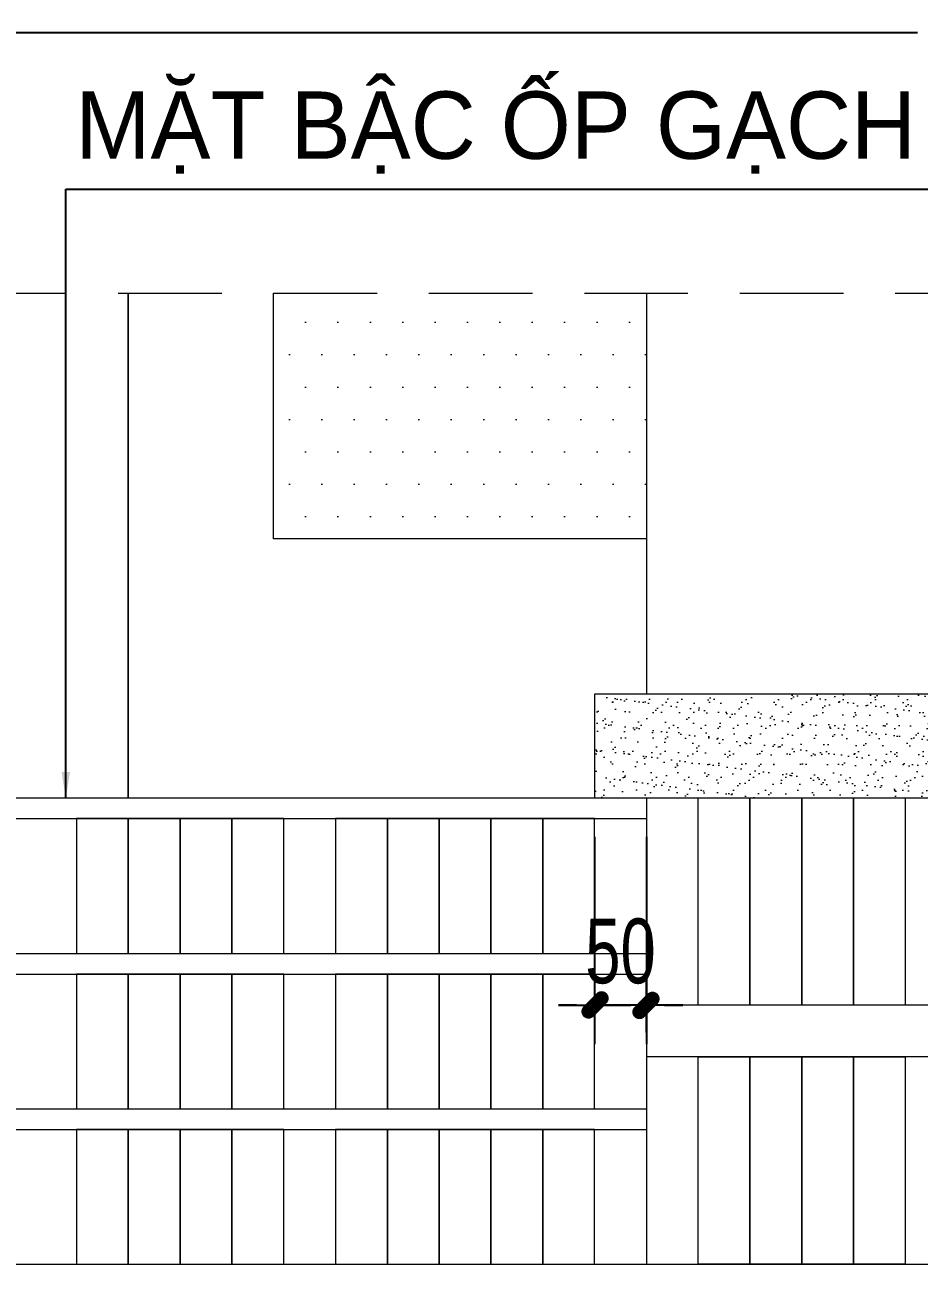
# Model space of a CAD drawing. Header units: inches. Extents: x 88947 to 296847, y 35049 to 161062.
# Drawn here: x 212886 to 213749, y 81525 to 82721 of the extents above; entities that cross this region are included whole.
import ezdxf
from ezdxf.xclip import XClip

# ---------------------------------------------------------------- set-up
doc = ezdxf.new("R2010")
doc.units = ezdxf.units.IN
doc.header["$MEASUREMENT"] = 0
doc.header["$XCLIPFRAME"] = 0
doc.header["$PDMODE"] = 1
for name, pattern in [('ACAD_ISO03W100', [30, 12, -18]), ('CENTER', [50.800000000000004, 31.75, -6.35, 6.35, -6.35]), ('DASHED', [0.75, 0.5, -0.25])]:
    doc.linetypes.add(name, pattern=pattern)
for name, color, linetype, lineweight in [('A-Dims', 145, 'Continuous', 25), ('CUA', 42, 'Continuous', 20), ('DIM', 7, 'Continuous', 25), ('HACTH', 8, 'Continuous', 5), ('KHUNG 2', 144, 'Continuous', 18), ('KY HIEU', 4, 'Continuous', 25), ('netthay', 254, 'Continuous', 25), ('THAY', 3, 'Continuous', 18), ('TRUC', 252, 'ACAD_ISO03W100', 13), ('TUONG', 4, 'Continuous', 50)]:
    doc.layers.add(name, color=color, linetype=linetype, lineweight=lineweight)
doc.layers.add('text', color=2, linetype='Continuous')
doc.styles.add('FRANKO', font='VFRANKO.TTF')
doc.styles.add('VNI-HELVE-CONDENSE', font='VNARIAL.TTF', dxfattribs={"width": 0.7})
doc.dimstyles.new('TAS-50', dxfattribs={"dimscale": 25, "dimtxt": 2.5, "dimasz": 0.7, "dimexe": 1.5, "dimexo": 1.5, "dimgap": 0.8, "dimtad": 1, "dimdec": 0, "dimzin": 3, "dimdsep": 46, "dimtxsty": 'VNI-HELVE-CONDENSE', "dimblk": 'TICK', "dimcen": 2.5, "dimclrt": 71, "dimazin": 2, "dimtfac": 0.75, "dimtdec": 0, "dimtix": 1, "dimtmove": 2, "dimatfit": 2, "dimldrblk": 'TICK123', "dimfxl": 1.5, "dimtolj": 1, "dimtzin": 0, "dimarcsym": 0})
doc.dimstyles.new('TL 50', dxfattribs={"dimscale": 50, "dimtxt": 1.25, "dimasz": 0.5, "dimexe": 1, "dimexo": 1, "dimgap": 0.5, "dimtad": 1, "dimdec": 0, "dimzin": 3, "dimdsep": 46, "dimtxsty": 'VNI-HELVE-CONDENSE', "dimblk": 'DOT', "dimcen": 2, "dimclrt": 7, "dimazin": 2, "dimtfac": 0.75, "dimtdec": 0, "dimtix": 1, "dimtmove": 2, "dimatfit": 2, "dimfxl": 1.5, "dimtolj": 1, "dimtzin": 0, "dimarcsym": 0})

# ---------------------------------------------------------------- blocks, each defined once
blk = doc.blocks.new('_Dot')
at = {"layer": 'netthay', "color": 0, "lineweight": -2}
blk.add_line((-0.5, 0), (-1, 0), dxfattribs=at)
at = {"layer": 'netthay', "color": 0, "const_width": 0.5}
blk.add_lwpolyline([(-0.25, 0, 1), (0.25, 0, 1)], format="xyb", close=True, dxfattribs=at)
blk = doc.blocks.new('A$C5C9B3B88')
at = {"layer": 'HACTH'}
h = blk.add_hatch(dxfattribs=at)
h.set_pattern_fill('DOTS', color=256, scale=500, style=0)
h.set_pattern_definition([(180, (1109.999983178335, 90), (-15.625, 31.25), [0, -31.25])])
h.paths.add_polyline_path([(739.9999915891676, 2210), (1109.999983178335, 2210), (1109.999983178335, 250), (739.9999915891676, 250)])
at = {"layer": 'CUA'}
for points in [[(0, 2350), (599.9999915891676, 2350), (599.9999915891676, 0), (0, 0)], [(739.9999915891676, 2210), (1109.999983178335, 2210), (1109.999983178335, 250), (739.9999915891676, 250)]]:
    blk.add_lwpolyline(points, close=True, dxfattribs=at)
for points in [[(599.9999915891676, 0), (1249.999983178335, 0), (1249.999983178335, 2350), (599.9999915891676, 2350), (599.9999915891676, 0)], [(599.9999915891676, 0), (599.9999915891676, 2350)], [(599.9999915891676, 2350), (1249.999983178335, 2350), (1249.999983178335, 0), (599.9999915891676, 0), (599.9999915891676, 2350)]]:
    blk.add_lwpolyline(points, dxfattribs=at)
blk = doc.blocks.new('A$C5E6024E7')
at = {"layer": 'HACTH'}
h = blk.add_hatch(dxfattribs=at)
h.set_pattern_fill('AR-SAND', color=256, scale=10, style=0)
h.set_pattern_definition([(37.50000000000001, (-349.9999998734274, 450), (-0.6299335810960816, 19.26823769013158), [0, -15.2, 0, -17, 0, -16.25]), (7.499999999999999, (-349.9999998734274, 450), (17.69776705267727, 28.2214606522974), [0, -8.2, 0, -13.7, 0, -5.25]), (327.5, (-362.2999998734449, 450), (31.14141861751495, 0.05659053536964498), [0, -5, 0, -18, 0, -23.5]), (317.5, (-362.2999998734449, 450), (30.06126604572293, 8.77675564934249), [0, -2.5, 0, -11.8, 0, -13.5])])
h.paths.add_polyline_path([(49.99999996827682, 549.9999999999854), (-3.172317519783974e-08, 549.9999999999854), (-349.9999998734274, 549.9999999999854), (-349.9999998734274, 450), (-249.848143097217, 450), (-249.8481430971879, 450.000034877201), (-199.848326358624, 450.0000348771864), (-199.848143105919, 450.0000174276065), (-149.8483263673552, 450.0000174276065), (-99.84850962879136, 450.0000174385787), (-49.84850963752251, 450.0000174385787), (-49.84850963752251, 450), (49.99999996827682, 450)])
for points in [[(-249.8481430971879, 450.0000348771864), (-249.848326358624, 250.0000348771864), (-199.848326358624, 250.0000348771864), (-199.848326358624, 450.0000348771864)], [(-199.848143105919, 450.0000174276065), (-199.8483263673552, 250.0000174276065), (-149.8483263673552, 250.0000174276065), (-149.8483263673552, 450.0000174276065)], [(-149.8483263673552, 450.0000174385787), (-149.8485096287914, 250.0000174385787), (-99.84850962879136, 250.0000174385787), (-99.84850962879136, 450.0000174385787)], [(-99.84832637608633, 450.0000174385787), (-99.84850963752251, 250.0000174385787), (-49.84850963752251, 250.0000174385787), (-49.84850963752251, 450.0000174385787)], [(-249.8481430971879, 200.0000348771864), (-249.848326358624, 3.487718640826643e-05), (-199.848326358624, 3.487718640826643e-05), (-199.848326358624, 200.0000348771864)], [(-199.848143105919, 200.0000174276065), (-199.8483263673552, 1.74276065081358e-05), (-149.8483263673552, 1.74276065081358e-05), (-149.8483263673552, 200.0000174276065)], [(-149.8483263673552, 200.0000174385787), (-149.8485096287914, 1.743857865221798e-05), (-99.84850962879136, 1.743857865221798e-05), (-99.84850962879136, 200.0000174385787)], [(-99.84832637608633, 200.0000174385787), (-99.84850963752251, 1.743857865221798e-05), (-49.84850963752251, 1.743857865221798e-05), (-49.84850963752251, 200.0000174385787)]]:
    blk.add_lwpolyline(points, close=True, dxfattribs=at)
for points in [[(-299.9999999052088, 250.0000174338784), (3.172317519783974e-08, 250.0000174550223)], [(-299.9999999052088, 200.0000174338784), (3.172317519783974e-08, 200.0000174550223)]]:
    blk.add_lwpolyline(points, dxfattribs=at)
at = {"layer": 'THAY'}
for points in [[(49.99999996827682, 450), (-349.9999998734565, 450), (-349.9999998734565, 549.9999999999854), (-3.172317519783974e-08, 549.9999999999854), (49.99999996827682, 549.9999999999854), (49.99999996827682, 450)], [(0, 450), (0, 0), (-299.9999999052088, 0), (-299.9999999052088, 450)]]:
    blk.add_lwpolyline(points, dxfattribs=at)
blk = doc.blocks.new('A$C10592CCD')
at = {"layer": 'HACTH'}
for points in [[(1750.000118561351, 430.0124029087892), (1749.999999441381, 300.0123679986864), (1799.999999441381, 300.0123679986864), (1799.999935299915, 430.0124029087892)], [(1800.00011855262, 430.0124029087892), (1799.99999943265, 300.0123679986864), (1849.99999943265, 300.0123679986864), (1849.999935291184, 430.0124029087892)], [(1850.000118543889, 430.0124029087892), (1849.999999423919, 300.0123679986864), (1899.999999423919, 300.0123679986864), (1899.999935282452, 430.0124029087892)], [(1900.000118535158, 430.0124029087892), (1899.999999415188, 300.0123679986864), (1949.999999415188, 300.0123679986864), (1949.999935273721, 430.0124029087892)], [(2000.000118494703, 430.0123854537378), (1999.999999374733, 300.012350543635), (2049.999999374733, 300.012350543635), (2049.999935233267, 430.0123854537378)], [(2050.000118485972, 430.0123854537378), (2049.999999366002, 300.012350543635), (2099.999999366002, 300.012350543635), (2099.999935224536, 430.0123854537378)], [(2100.000118477241, 430.0123854537378), (2099.999999357271, 300.012350543635), (2149.999999357271, 300.012350543635), (2149.999935215805, 430.0123854537378)], [(2150.00011846851, 430.0123854537378), (2149.99999934854, 300.012350543635), (2199.99999934854, 300.012350543635), (2199.999935207074, 430.0123854537378)], [(2200.000011848315, 430.0124101234687), (2199.999892728345, 300.0123752133659), (2249.999892728345, 300.0123752133659), (2249.999828586879, 430.0124101234687)], [(1750.000118561351, 280.0124029087892), (1749.999999441381, 150.0123679986864), (1799.999999441381, 150.0123679986864), (1799.999935299915, 280.0124029087892)], [(1800.00011855262, 280.0124029087892), (1799.99999943265, 150.0123679986864), (1849.99999943265, 150.0123679986864), (1849.999935291184, 280.0124029087892)], [(1850.000118543889, 280.0124029087892), (1849.999999423919, 150.0123679986864), (1899.999999423919, 150.0123679986864), (1899.999935282452, 280.0124029087892)], [(1900.000118535158, 280.0124029087892), (1899.999999415188, 150.0123679986864), (1949.999999415188, 150.0123679986864), (1949.999935273721, 280.0124029087892)], [(2000.000118494703, 280.0123854537378), (1999.999999374733, 150.012350543635), (2049.999999374733, 150.012350543635), (2049.999935233267, 280.0123854537378)], [(2050.000118485972, 280.0123854537378), (2049.999999366002, 150.012350543635), (2099.999999366002, 150.012350543635), (2099.999935224536, 280.0123854537378)], [(2100.000118477241, 280.0123854537378), (2099.999999357271, 150.012350543635), (2149.999999357271, 150.012350543635), (2149.999935215805, 280.0123854537378)], [(2150.00011846851, 280.0123854537378), (2149.99999934854, 150.012350543635), (2199.99999934854, 150.012350543635), (2199.999935207074, 280.0123854537378)], [(2200.000011848315, 280.0124101234687), (2199.999892728345, 150.0123752133659), (2249.999892728345, 150.0123752133659), (2249.999828586879, 280.0124101234687)], [(1750.000118561351, 130.0124029087892), (1749.999999441381, 0.01236799868638627), (1799.999999441381, 0.01236799868638627), (1799.999935299915, 130.0124029087892)], [(1800.00011855262, 130.0124029087892), (1799.99999943265, 0.01236799868638627), (1849.99999943265, 0.01236799868638627), (1849.999935291184, 130.0124029087892)], [(1850.000118543889, 130.0124029087892), (1849.999999423919, 0.01236799868638627), (1899.999999423919, 0.01236799868638627), (1899.999935282452, 130.0124029087892)], [(1900.000118535158, 130.0124029087892), (1899.999999415188, 0.01236799868638627), (1949.999999415188, 0.01236799868638627), (1949.999935273721, 130.0124029087892)], [(2000.000118494703, 130.0123854537378), (1999.999999374733, 0.01235054363496602), (2049.999999374733, 0.01235054363496602), (2049.999935233267, 130.0123854537378)], [(2050.000118485972, 130.0123854537378), (2049.999999366002, 0.01235054363496602), (2099.999999366002, 0.01235054363496602), (2099.999935224536, 130.0123854537378)], [(2100.000118477241, 130.0123854537378), (2099.999999357271, 0.01235054363496602), (2149.999999357271, 0.01235054363496602), (2149.999935215805, 130.0123854537378)], [(2150.00011846851, 130.0123854537378), (2149.99999934854, 0.01235054363496602), (2199.99999934854, 0.01235054363496602), (2199.999935207074, 130.0123854537378)], [(2200.000011848315, 130.0124101234687), (2199.999892728345, 0.01237521336588543), (2249.999892728345, 0.01237521336588543), (2249.999828586879, 130.0124101234687)]]:
    blk.add_lwpolyline(points, close=True, dxfattribs=at)
at = {"layer": 'THAY'}
for points in [[(2300.000000014232, 6050.000000000291), (2300.000000225118, 550.0187165088719), (2300.000000225118, 550.0187165088719)], [(299.999999806605, 450.0123854537378), (2300.000000193395, 450.0123854537378)], [(299.999999806605, 430.0123854537378), (2300.000000193395, 430.0123854537378)], [(299.999999806605, 300.0123854537378), (2300.000000193395, 300.0123854537378)], [(299.999999806605, 280.0123854537378), (2300.000000193395, 280.0123854537378)], [(299.999999806605, 150.0123854537378), (2300.000000193395, 150.0123854537378)], [(299.999999806605, 130.0123854537378), (2300.000000193395, 130.0123854537378)], [(299.999999806605, 0.01238545373780653), (2300.000000193395, 0.01238545373780653)]]:
    blk.add_lwpolyline(points, dxfattribs=at)
at = {"layer": 'TRUC', "linetype": 'CENTER', "ltscale": 20}
blk.add_lwpolyline([(-7704.552997554943, 450), (10769.52795121301, 450)], dxfattribs=at)
at = {"layer": 'TUONG', "xscale": -1}
blk.add_blockref('A$C5E6024E7', (2300.000000193395, 0.01871650888642762), dxfattribs=at)
blk = doc.blocks.new('TICK')
at = {"layer": 'A-Dims', "color": 1}
for p, q in [((0, 1.5), (0, -1.5)), ((-1.999999999999943, 0), (2, 0))]:
    blk.add_line(p, q, dxfattribs=at)
at = {"layer": 'A-Dims', "color": 1, "const_width": 0.7878347494489719}
blk.add_lwpolyline([(-0.3342782012913972, -0.3486016811580157), (0.3833337504766519, 0.3780050543573452)], dxfattribs=at)
at = {"layer": 'A-Dims', "color": 1, "const_width": 0.393917374724486}
for points in [[(0.2443158685418894, 0.5170229362784085, -0.4142135623732853), (0.5228575154469581, 0.5170229362784085, -1)], [(0.5228575154469581, 0.5170229362784085, -0.4142135623732853), (0.5228575154469581, 0.2384812893835715, -1)], [(-0.4732960832188837, -0.209583799236043, 0.4142135623732853), (-0.4732960832188837, -0.4881254461220124, 1)], [(-0.4732960832188837, -0.4881254461220124, 0.4142135623732853), (-0.1947544363210909, -0.4881254461220124, 1)]]:
    blk.add_lwpolyline(points, format="xyb", dxfattribs=at)
blk = doc.blocks.new('*D2458')
at = {"layer": 'Defpoints', "color": 0}
for p in [(213435.8048787203, 81974.7400946355), (213485.804878718, 81974.74009463549), (213435.8048787203, 81774.74007718045)]:
    blk.add_point(p, dxfattribs=at)
at = {"layer": 'DIM', "color": 0, "lineweight": -2}
for p, q in [((213435.8048787203, 81937.2400946355), (213435.8048787203, 81737.24007718045)), ((213485.804878718, 81937.24009463549), (213485.804878718, 81737.24007718045)), ((213418.3048787203, 81774.74007718045), (213400.8048787203, 81774.74007718045)), ((213485.804878718, 81774.74007718045), (213435.8048787203, 81774.74007718045)), ((213503.304878718, 81774.74007718045), (213520.804878718, 81774.74007718045))]:
    blk.add_line(p, q, dxfattribs=at)
at = {"layer": 'DIM', "color": 0, "lineweight": -2, "xscale": 17.5, "yscale": 17.5, "zscale": 17.5}
blk.add_blockref('TICK', (213435.8048787203, 81774.74007718045), dxfattribs=at)
at = {"layer": 'DIM', "color": 0, "lineweight": -2, "xscale": 17.5, "yscale": 17.5, "zscale": 17.5, "rotation": 180}
blk.add_blockref('TICK', (213485.804878718, 81774.74007718045), dxfattribs=at)
at = {"layer": 'DIM', "color": 71, "insert": (213460.8048787192, 81826.62957240555), "char_height": 62.5, "attachment_point": 5, "style": 'VNI-HELVE-CONDENSE'}
blk.add_mtext('\\A1;50', dxfattribs=at)
blk = doc.blocks.new('TICK123')
at = {"layer": 'A-Dims', "color": 1}
blk.add_lwpolyline([(0.04616600689769257, 7.275957614183426e-12, 0, 0.84, 0), (-2.110890249510703, 7.275957614183426e-12, 8.399999999999999, 8.399999999999999, 0)], format="xyseb", dxfattribs=at)

msp = doc.modelspace()

# ---------------------------------------------------------------- linework, layer by layer
at = {"layer": 'KHUNG 2', "linetype": 'DASHED', "ltscale": 200}
msp.add_lwpolyline([(209075.9360527319, 82461.73117861598), (215829.4360526893, 82461.73117861598), (215829.4360526893, 81314.73117861597), (209075.9360527319, 81314.73117861597)], close=True, dxfattribs=at)

# ---------------------------------------------------------------- block references
at = {"layer": 'KY HIEU'}
ref = msp.add_blockref('A$C5C9B3B88', (212385.8063221069, 81974.73376357603), dxfattribs=at)
XClip(ref).set_block_clipping_path([(-899.9999999495049, 0.01871650888642762), (1100.0000002257002, 486.9974150399503)])
at = {"layer": 'THAY'}
ref = msp.add_blockref('A$C10592CCD', (211185.8063221392, 81524.73376357603), dxfattribs=at)
XClip(ref).set_block_clipping_path([(-2109.870269407198, -210.00258496006427), (4643.629730550194, 936.9974150399503)])

# ---------------------------------------------------------------- texts
at = {"layer": 'text', "style": 'FRANKO'}
msp.add_text('MAËT BAÄC OÁP GAÏCH TAØU 300X300 MUÕI BAÄC ', height=65, dxfattribs=at).set_placement((212934.7598176086, 82591.520557388))

# ---------------------------------------------------------------- dimensions: what is measured, and where the dimension line sits
at = {"layer": 'DIM'}
dim = msp.add_linear_dim(base=(213435.8048787203, 81774.74007718045), p1=(213485.804878718, 81974.74009463549), p2=(213435.8048787203, 81974.7400946355), dimstyle='TAS-50', dxfattribs=at)
dim.commit()
dim.dimension.update_dxf_attribs({"geometry": '*D2458', "text_midpoint": (213460.8048787192, 81826.62957240555)})

# ---------------------------------------------------------------- leaders
at = {"layer": 'HACTH'}
for points in [[(212464.0495665724, 81856.50448157516), (212464.0495665724, 82713.33533690144), (213747.3446704369, 82713.33533690144)], [(212925.4679782906, 81974.73376357603), (212925.4679782906, 82562.15922058649), (214569.8964182911, 82562.15922058649)]]:
    msp.add_leader(points, dimstyle='TL 50', override={"dimgap": 0.5, "dimtad": 0}, dxfattribs=at)

doc.saveas('drawing.dxf')
